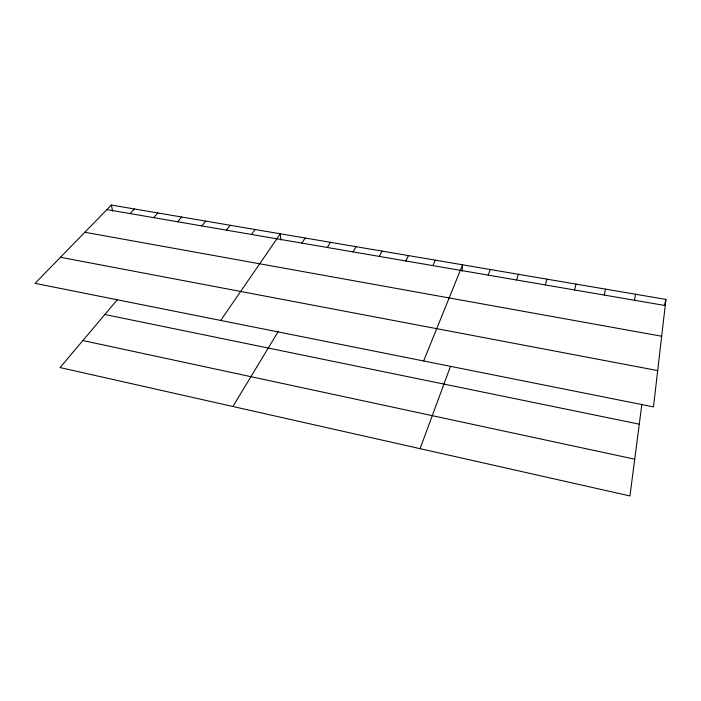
<?xml version="1.0" encoding="UTF-8"?>
<svg xmlns="http://www.w3.org/2000/svg" width="701" height="701" viewBox="0 0 701 701"><rect width="100%" height="100%" fill="white"/><g stroke="black" fill="none" stroke-linecap="round" stroke-linejoin="round"><path stroke-width="1.05" d="M462.117 271.199L462.564 264.803L423.649 360.989M665.95 299.406L653.472 406.895L35.05 283.353L111.345 205.051L665.95 299.406L664.417 305.531M641.871 404.223L629.954 495.949L60.067 367.569L117.269 299.791M634.51 300.256L635.465 294.218M604.288 295.068L605.471 289.119M574.557 289.96L575.968 284.098M545.308 284.93L546.938 279.156M516.523 279.988L518.363 274.301M488.203 275.125L490.244 269.517M420.083 448.675L450.331 366.763M432.885 265.618L435.312 260.167M405.87 260.974L408.49 255.602M379.276 256.408L382.071 251.107M353.085 251.904L356.047 246.682M232.898 406.501L278.358 331.336M327.297 247.471L330.425 242.327M301.886 243.107L305.18 238.025M220.71 320.445L280.312 233.801L280.829 240.031M251.475 234.449L255.076 229.507M226.458 230.147L230.217 225.275M201.827 225.915L205.735 221.113M177.563 221.753L181.612 217.003M153.659 217.643L157.839 212.964M130.106 213.595L134.417 208.977M106.903 209.608L665.24 305.54M84.83 232.259L661.674 336.243M60.461 257.276L657.687 370.584M104.852 314.504L639.277 424.175M82.876 340.546L634.729 459.19M111.345 205.051L112.651 211.106"/></g></svg>
